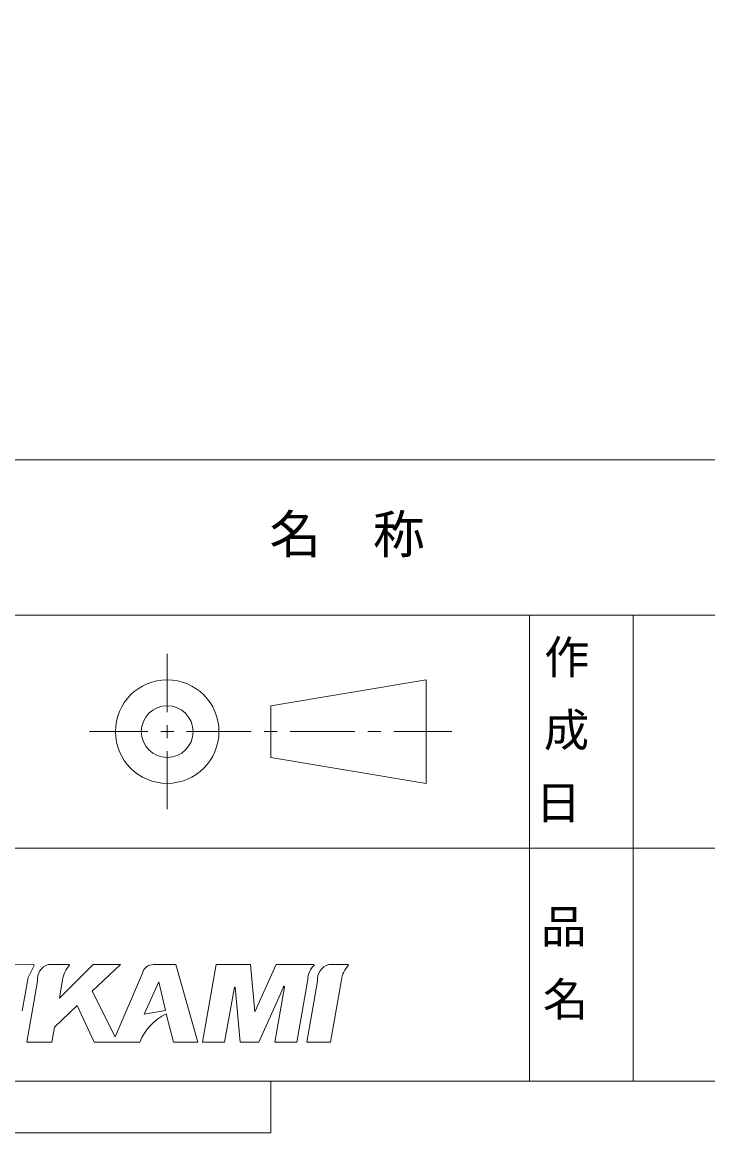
# Model space of a CAD drawing. Units: millimetres on the paper. Extents: x -203 to 203, y -143 to 143.
# Drawn here: x 40.4 to 66.88, y -140 to -97.09 of the extents above; entities that cross this region are included whole.
import ezdxf
from ezdxf.enums import TextEntityAlignment as Align

# ---------------------------------------------------------------- set-up
doc = ezdxf.new("R2010")
doc.units = ezdxf.units.MM
for name, color, linetype, lineweight in [('0-7_WAKU_INVISIBLE', 7, 'Continuous', 18), ('0-8_図面_FORMAT$01_WAKU$OUT_LINE', 6, 'Continuous', 18), ('0-9_図面_FORMAT$03_TEXT', 7, 'Continuous', 18), ('0-A_図面_FORMAT$01_WAKU$SUB_LINE', 7, 'Continuous', 18), ('0-B_図面_FORMAT$02_LOGO$01_MZ_LO', 7, 'Continuous', 18)]:
    doc.layers.add(name, color=color, linetype=linetype, lineweight=lineweight)
doc.styles.add('ＭＳ ゴシック', font='')
doc.styles.get('ＭＳ ゴシック').set_extended_font_data('MS Gothic')

# ---------------------------------------------------------------- blocks, each defined once
blk = doc.blocks.new('X83')
at = {"layer": '0-9_図面_FORMAT$03_TEXT', "style": 'ＭＳ ゴシック'}
for s, p in [('作', (1940.567, 847.348)), ('成', (1940.549, 844.537)), ('日', (1940.238, 841.726))]:
    blk.add_text(s, height=1.283, dxfattribs=at).set_placement(p, align=Align.BOTTOM_LEFT)
blk = doc.blocks.new('X86')
at = {"layer": '0-9_図面_FORMAT$03_TEXT', "style": 'ＭＳ ゴシック'}
for s, p in [('品', (1940.443, 836.943)), ('名', (1940.514, 834.132))]:
    blk.add_text(s, height=1.283, dxfattribs=at).set_placement(p, align=Align.BOTTOM_LEFT)

msp = doc.modelspace()

# ---------------------------------------------------------------- linework, layer by layer
at = {"layer": '0-7_WAKU_INVISIBLE'}
for p, q in [((-198, -114), (198, -114)), ((-198, -138), (198, -138))]:
    msp.add_line(p, q, dxfattribs=at)
at = {"layer": '0-8_図面_FORMAT$01_WAKU$OUT_LINE'}
for p, q in [((198, -114), (-198, -114)), ((198, -120), (-78, -120)), ((50, -140), (50, -138)), ((-50, -140), (50, -140))]:
    msp.add_line(p, q, dxfattribs=at)
msp.add_lwpolyline([(-198, -138), (198, -138), (198, 138), (-198, 138)], close=True, dxfattribs=at)
at = {"layer": '0-9_図面_FORMAT$03_TEXT'}
for p, q in [((46, -123.75), (46, -121.5)), ((46, -124.75), (46, -124.25)), ((45.25, -124.5), (43, -124.5)), ((46.25, -124.5), (45.75, -124.5)), ((49.25, -124.5), (46.75, -124.5)), ((50.25, -124.5), (49.75, -124.5)), ((53.25, -124.5), (50.75, -124.5)), ((54.25, -124.5), (53.75, -124.5)), ((57, -124.5), (54.75, -124.5)), ((46, -127.5), (46, -125.25))]:
    msp.add_line(p, q, dxfattribs=at)
msp.add_lwpolyline([(56, -122.5), (50, -123.5), (50, -125.5), (56, -126.5)], close=True, dxfattribs=at)
for radius in [2, 1]:
    msp.add_circle((46, -124.5), radius, dxfattribs=at)
at = {"layer": '0-A_図面_FORMAT$01_WAKU$SUB_LINE'}
for p, q in [((60, -138), (60, -120)), ((64, -138), (64, -120)), ((12, -129), (144, -129))]:
    msp.add_line(p, q, dxfattribs=at)
at = {"layer": '0-B_図面_FORMAT$02_LOGO$01_MZ_LO'}
for p, q in [((40.714, -133.507), (40.002, -133.5)), ((40.626, -134.001), (40.864, -133.542)), ((40.849, -133.5), (40.714, -133.507)), ((40.864, -133.542), (40.849, -133.5)), ((42.209, -133.5), (41.412, -133.5)), ((43.143, -133.5), (41.836, -134.805)), ((42.222, -133.528), (42.209, -133.5)), ((43.107, -134.53), (44.192, -133.5)), ((44.192, -133.5), (43.143, -133.5)), ((45.049, -133.832), (43.995, -136.289)), ((46.337, -133.5), (45.468, -133.5)), ((47.188, -136.5), (46.337, -133.5)), ((47.89, -133.5), (47.361, -136.5)), ((49.223, -133.5), (47.89, -133.5)), ((49.391, -135.325), (49.223, -133.5)), ((50.207, -133.5), (49.391, -135.325)), ((51.666, -133.5), (50.207, -133.5)), ((51.674, -133.522), (51.666, -133.5)), ((52.988, -133.5), (52.241, -133.5)), ((53.001, -133.528), (52.988, -133.5)), ((40.399, -135.289), (40.626, -134.001)), ((40.987, -134.137), (40.572, -136.5)), ((41.836, -134.805), (41.959, -134.095)), ((45.11, -135.417), (45.68, -134.166)), ((45.68, -134.166), (45.934, -135.28)), ((51.003, -136.5), (51.429, -134.081)), ((51.809, -134.137), (51.393, -136.5)), ((52.309, -136.5), (52.732, -134.095)), ((43.995, -136.289), (43.107, -134.53)), ((48.218, -136.5), (48.595, -134.372)), ((48.595, -134.372), (48.631, -134.372)), ((48.631, -134.372), (48.823, -136.5)), ((49.541, -136.5), (50.487, -134.372)), ((50.529, -134.372), (50.152, -136.5)), ((41.644, -135.919), (42.528, -135.079)), ((42.528, -135.079), (43.184, -136.5)), ((45.934, -135.28), (45.11, -135.417)), ((45.965, -135.404), (46.245, -136.5)), ((41.544, -136.5), (41.644, -135.919)), ((40.572, -136.5), (41.537, -136.5)), ((41.537, -136.5), (41.538, -136.5)), ((41.538, -136.5), (41.544, -136.5)), ((43.184, -136.5), (44.946, -136.5)), ((46.245, -136.5), (47.188, -136.5)), ((47.361, -136.5), (48.218, -136.5)), ((48.823, -136.5), (49.541, -136.5)), ((50.152, -136.5), (51.003, -136.5)), ((51.393, -136.5), (52.309, -136.5))]:
    msp.add_line(p, q, dxfattribs=at)
for centre, radius, start, end in [((41.581, -134.073), 0.597, 106.3823, 186.1237), ((42.933, -134.202), 0.98, 136.5451, 173.7077), ((45.459, -133.92), 0.42, 88.8355, 167.9571), ((52.284, -134.123), 0.856, 135.436, 177.1816), ((52.408, -134.078), 0.602, 106.1085, 185.6108), ((53.715, -134.213), 0.99, 136.1847, 173.1202), ((50.508, -134.363), 0.0228, 337.3867, 202.6133), ((46.839, -137.238), 2.032, 115.4544, 158.6908)]:
    msp.add_arc(centre, radius, start, end, dxfattribs=at)

# ---------------------------------------------------------------- block references
at = {"layer": '0-9_図面_FORMAT$03_TEXT'}
for name in ['X83', 'X86']:
    msp.add_blockref(name, (-1880, -970), dxfattribs=at)

# ---------------------------------------------------------------- texts
at = {"layer": '0-9_図面_FORMAT$03_TEXT', "style": 'ＭＳ ゴシック'}
msp.add_text('名\u3000称', height=1.466, dxfattribs=at).set_placement((49.95, -118.047), align=Align.BOTTOM_LEFT)

doc.saveas('drawing.dxf')
